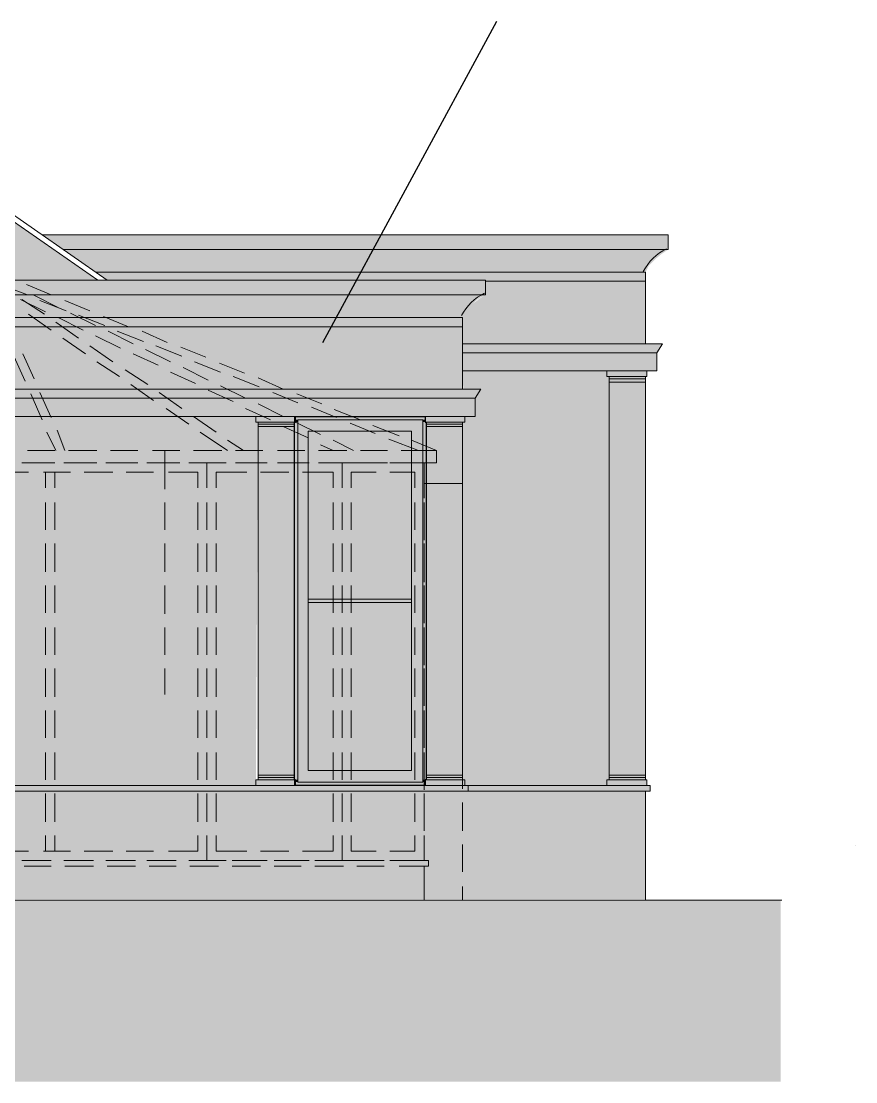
# Model space of a CAD drawing. Header units: millimetres. Extents: x -5841 to 140562, y 1006 to 102310.
# Drawn here: x 55586 to 60167, y 82132 to 87958 of the extents above; entities that cross this region are included whole.
import ezdxf

# ---------------------------------------------------------------- set-up
doc = ezdxf.new("R2010")
doc.units = ezdxf.units.MM
doc.header["$LTSCALE"] = 10
doc.layers.add('PDF17_0', color=7, linetype='Continuous')
doc.layers.add('PDF17_KD - WALL - LOADBEARING', color=252, linetype='Continuous', true_color=0x939598)

msp = doc.modelspace()

# ---------------------------------------------------------------- linework, layer by layer
at = {"layer": 'PDF17_0', "lineweight": 25}
for points in [[(57241.8, 86192.8), (58196.1, 87957.9)], [(57085.9, 85756.2), (57092.1, 85756.2), (57092.1, 85787.4), (57803.2, 85787.4), (57803.2, 85756.2), (57809.4, 85756.2), (57809.4, 83791.5), (57803.2, 83791.5), (57803.2, 83760.3), (57092.1, 83760.3), (57092.1, 83791.5), (57085.9, 83791.5), (57085.9, 85756.2), (57092.1, 85756.2)]]:
    msp.add_lwpolyline(points, dxfattribs=at)
at = {"layer": 'PDF17_0', "lineweight": 0}
for points in [[(54915.4, 86535.9), (55458, 86916.3), (56006.9, 86535.9)], [(55701.2, 86785.3), (59138, 86785.3)], [(55819.7, 86704.3), (59138, 86704.3)], [(55994.4, 86579.5), (59013.2, 86579.5)], [(58133.8, 86535.9), (52333.1, 86535.9)], [(58133.8, 86529.6), (59013.2, 86529.6)], [(58133.8, 86454.8), (52314.4, 86454.8)], [(58009, 86330), (52308.2, 86330)], [(58009, 86280.1), (52308.2, 86280.1)], [(58009, 86186.6), (59106.8, 86186.6)], [(58009, 86136.7), (59075.6, 86136.7)], [(58009, 86036.9), (59075.6, 86036.9)], [(58108.8, 85937.1), (52308.2, 85937.1)], [(58813.6, 85980.7), (58813.6, 83791.5), (58813.6, 85756.2)], [(59013.2, 85974.5), (59013.2, 83791.5), (59013.2, 85756.2)], [(58077.6, 85887.2), (52308.2, 85887.2)], [(58077.6, 85787.4), (52308.2, 85787.4)], [(57085.9, 85787.4), (57085.9, 83760.3)], [(57085.9, 85768.7), (57085.9, 83779)], [(57085.9, 83791.5), (57085.9, 85756.2)], [(57104.6, 85768.7), (57104.6, 83779)], [(52308.2, 83760.3), (59038.2, 83760.3)], [(52308.2, 83729.1), (59038.2, 83729.1)], [(59013.2, 83130.3), (59013.2, 83729.1)], [(60167.1, 83429.7), (60167.1, 83429.7)], [(52925.7, 83130.3), (37819.1, 83130.3), (59761.7, 83130.3)]]:
    msp.add_lwpolyline(points, dxfattribs=at)
for points in [[(59138, 86785.3), (59138, 86704.3)], [(59013.2, 86579.5), (59013.2, 86186.6)], [(58133.8, 86535.9), (58133.8, 86454.8)], [(58009, 86330), (58009, 85937.1)], [(59106.8, 86186.6), (59075.6, 86136.7), (59075.6, 86036.9), (59075.6, 86136.7)], [(58801.1, 86005.7), (59019.4, 86005.7), (59019.4, 86036.9), (58801.1, 86036.9)], [(58801.1, 86005.7), (59019.4, 86005.7), (59019.4, 86036.9), (58801.1, 86036.9)], [(58813.6, 85993.2), (59013.2, 85993.2), (59013.2, 86005.7), (58813.6, 86005.7)], [(58813.6, 85993.2), (59013.2, 85993.2), (59013.2, 86005.7), (58813.6, 86005.7)], [(58813.6, 85974.5), (59013.2, 85974.5), (59013.2, 85993.2), (58813.6, 85993.2)], [(58813.6, 85974.5), (59013.2, 85974.5), (59013.2, 85993.2), (58813.6, 85993.2)], [(58108.8, 85937.1), (58077.6, 85887.2), (58077.6, 85787.4), (58077.6, 85887.2)], [(56873.8, 85756.2), (57092.1, 85756.2), (57092.1, 85787.4), (56873.8, 85787.4)], [(56873.8, 85756.2), (57092.1, 85756.2), (57092.1, 85787.4), (56873.8, 85787.4)], [(56886.3, 85756.2), (56886.3, 83791.5)], [(56886.3, 85743.7), (57085.9, 85743.7), (57085.9, 85756.2), (56886.3, 85756.2)], [(56886.3, 85743.7), (57085.9, 85743.7), (57085.9, 85756.2), (56886.3, 85756.2)], [(57104.6, 83779), (57790.7, 83779), (57790.7, 85768.7), (57104.6, 85768.7)], [(57104.6, 83779), (57790.7, 83779), (57790.7, 85768.7), (57104.6, 85768.7)], [(57803.2, 85756.2), (58021.5, 85756.2), (58021.5, 85787.4), (57803.2, 85787.4)], [(57803.2, 85756.2), (58021.5, 85756.2), (58021.5, 85787.4), (57803.2, 85787.4)], [(57809.4, 85756.2), (57809.4, 83791.5)], [(57809.4, 85743.7), (58009, 85743.7), (58009, 85756.2), (57809.4, 85756.2)], [(57809.4, 85743.7), (58009, 85743.7), (58009, 85756.2), (57809.4, 85756.2)], [(58009, 85756.2), (58009, 83791.5)], [(56886.3, 85731.3), (57085.9, 85731.3), (57085.9, 85743.7), (56886.3, 85743.7)], [(56886.3, 85731.3), (57085.9, 85731.3), (57085.9, 85743.7), (56886.3, 85743.7)], [(57160.8, 83841.4), (57728.3, 83841.4), (57728.3, 85706.3), (57160.8, 85706.3)], [(57160.8, 83841.4), (57728.3, 83841.4), (57728.3, 85706.3), (57160.8, 85706.3)], [(57809.4, 85731.3), (58009, 85731.3), (58009, 85743.7), (57809.4, 85743.7)], [(57809.4, 85731.3), (58009, 85731.3), (58009, 85743.7), (57809.4, 85743.7)], [(57160.8, 84783.2), (57728.3, 84783.2)], [(57160.8, 84764.5), (57728.3, 84764.5)], [(56873.8, 83791.5), (57092.1, 83791.5), (57092.1, 83760.3), (56873.8, 83760.3)], [(56873.8, 83791.5), (57092.1, 83791.5), (57092.1, 83760.3), (56873.8, 83760.3)], [(56886.3, 83816.4), (57085.9, 83816.4), (57085.9, 83803.9), (56886.3, 83803.9)], [(56886.3, 83816.4), (57085.9, 83816.4), (57085.9, 83803.9), (56886.3, 83803.9)], [(56886.3, 83803.9), (57085.9, 83803.9), (57085.9, 83791.5), (56886.3, 83791.5)], [(56886.3, 83803.9), (57085.9, 83803.9), (57085.9, 83791.5), (56886.3, 83791.5)], [(57803.2, 83791.5), (58021.5, 83791.5), (58021.5, 83760.3), (57803.2, 83760.3)], [(57803.2, 83791.5), (58021.5, 83791.5), (58021.5, 83760.3), (57803.2, 83760.3)], [(57809.4, 83816.4), (58009, 83816.4), (58009, 83803.9), (57809.4, 83803.9)], [(57809.4, 83816.4), (58009, 83816.4), (58009, 83803.9), (57809.4, 83803.9)], [(57809.4, 83803.9), (58009, 83803.9), (58009, 83791.5), (57809.4, 83791.5)], [(57809.4, 83803.9), (58009, 83803.9), (58009, 83791.5), (57809.4, 83791.5)], [(58801.1, 83791.5), (59019.4, 83791.5), (59019.4, 83760.3), (58801.1, 83760.3)], [(58801.1, 83791.5), (59019.4, 83791.5), (59019.4, 83760.3), (58801.1, 83760.3)], [(58813.6, 83816.4), (59013.2, 83816.4), (59013.2, 83803.9), (58813.6, 83803.9)], [(58813.6, 83816.4), (59013.2, 83816.4), (59013.2, 83803.9), (58813.6, 83803.9)], [(58813.6, 83803.9), (59013.2, 83803.9), (59013.2, 83791.5), (58813.6, 83791.5)], [(58813.6, 83803.9), (59013.2, 83803.9), (59013.2, 83791.5), (58813.6, 83791.5)], [(58040.2, 83760.3), (58040.2, 83729.1)], [(59038.2, 83760.3), (59038.2, 83729.1)]]:
    msp.add_lwpolyline(points, close=True, dxfattribs=at)
for points in [[(59127.8, 86708.2, 0.157092), (59000.6, 86583.9, -0.157092)], [(58129.8, 86464.9, 0.157092), (58002.6, 86340.7, -0.157092)]]:
    msp.add_lwpolyline(points, format="xyb", close=True, dxfattribs=at)
at = {"layer": 'PDF17_0', "color": 252, "lineweight": 0, "true_color": 0x939598}
for points in [[(55451.8, 86517.1), (55620.2, 86454.8)], [(55613.9, 86510.9), (55751.1, 86454.8)], [(55651.3, 86454.8), (55788.6, 86386.2)], [(55582.7, 86429.8), (55720, 86361.2)], [(55589, 86429.8), (55713.7, 86348.7)], [(55688.8, 86423.6), (55832.2, 86367.5)], [(55826, 86423.6), (55963.2, 86367.5)], [(55626.4, 86348.7), (55751.1, 86261.4)], [(55857.2, 86355), (55994.4, 86286.4)], [(55900.8, 86342.5), (56044.3, 86286.4)], [(56038.1, 86336.3), (56175.3, 86280.1)], [(55776.1, 86305.1), (55900.8, 86217.8)], [(55788.6, 86330), (55925.8, 86261.4)], [(55994.4, 86230.2), (56131.6, 86161.6)], [(56063, 86255.2), (56200.2, 86186.6)], [(56112.9, 86255.2), (56256.4, 86199)], [(56250.1, 86255.2), (56387.3, 86192.8)], [(55813.5, 86217.8), (55938.3, 86130.4)], [(55963.2, 86174.1), (56087.9, 86086.8)], [(56325, 86174.1), (56468.4, 86118)], [(56462.2, 86167.9), (56599.4, 86111.7)], [(55607.7, 85980.7), (55545.3, 86118)], [(55657.6, 85993.2), (55595.2, 86130.4)], [(56200.2, 86130.4), (56337.4, 86068.1)], [(56268.8, 86155.4), (56406, 86086.8)], [(56000.6, 86086.8), (56125.4, 86005.7)], [(56474.7, 86055.6), (56611.9, 85987)], [(56537, 86086.8), (56680.5, 86030.6)], [(56674.2, 86080.5), (56811.5, 86024.4)], [(56156.6, 86043.1), (56281.3, 85962)], [(56406, 86030.6), (56543.3, 85968.3)], [(56749.1, 86005.7), (56892.6, 85949.6)], [(56886.3, 85999.5), (57023.5, 85937.1)], [(56187.7, 85962), (56312.5, 85874.7)], [(56611.9, 85930.8), (56749.1, 85868.5)], [(56680.5, 85955.8), (56817.7, 85887.2)], [(55701.2, 85768.7), (55638.9, 85912.1)], [(55751.1, 85781.2), (55688.8, 85918.4)], [(56343.7, 85918.4), (56468.4, 85831)], [(56967.4, 85918.4), (57104.6, 85862.2)], [(57098.4, 85912.1), (57235.6, 85856)], [(56381.1, 85831), (56505.8, 85743.7)], [(56817.7, 85831), (56954.9, 85768.7)], [(56886.3, 85856), (57023.5, 85787.4)], [(57179.5, 85837.3), (57316.7, 85781.2)], [(57304.2, 85824.8), (57447.7, 85768.7)], [(56530.8, 85787.4), (56655.5, 85700.1)], [(57092.1, 85756.2), (57229.4, 85687.6)], [(55776.1, 85600.3), (55726.2, 85700.1)], [(55826, 85600.3), (55782.3, 85712.5)], [(56568.2, 85700.1), (56717.9, 85600.3)], [(57023.5, 85731.3), (57160.8, 85668.9)], [(57391.5, 85750), (57528.8, 85693.8)], [(57516.3, 85737.5), (57659.7, 85681.4)], [(56717.9, 85656.4), (56805.2, 85600.3)], [(57298, 85656.4), (57410.2, 85600.3)], [(57603.6, 85662.6), (57765.8, 85600.3)], [(57728.3, 85656.4), (57865.6, 85600.3)], [(55769.9, 85600.3), (55620.2, 85600.3)], [(56000.6, 85600.3), (55844.7, 85600.3)], [(56225.2, 85600.3), (56075.5, 85600.3)], [(56455.9, 85600.3), (56306.3, 85600.3)], [(56374.9, 85531.7), (56374.9, 85600.3), (56374.9, 85531.7), (56374.9, 85388.2)], [(56686.7, 85600.3), (56530.8, 85600.3)], [(56911.3, 85600.3), (56761.6, 85600.3)], [(57142, 85600.3), (56992.3, 85600.3)], [(57372.8, 85600.3), (57216.9, 85600.3)], [(57229.4, 85631.5), (57298, 85600.3)], [(57597.4, 85600.3), (57447.7, 85600.3)], [(57797, 85531.7), (57865.6, 85531.7), (57865.6, 85600.3), (57797, 85600.3), (57672.2, 85600.3)], [(55589, 85531.7), (55744.9, 85531.7)], [(55769.9, 85531.7), (55620.2, 85531.7)], [(55819.7, 85531.7), (55969.4, 85531.7)], [(56000.6, 85531.7), (55844.7, 85531.7)], [(56050.5, 85531.7), (56200.2, 85531.7)], [(56225.2, 85531.7), (56075.5, 85531.7)], [(56275.1, 85531.7), (56431, 85531.7)], [(56455.9, 85531.7), (56306.3, 85531.7)], [(56505.8, 85531.7), (56605.6, 85531.7), (56605.6, 85394.4), (56605.6, 85531.7), (56711.7, 85531.7)], [(56686.7, 85531.7), (56530.8, 85531.7)], [(56911.3, 85531.7), (56761.6, 85531.7)], [(56786.5, 85531.7), (56936.2, 85531.7)], [(57142, 85531.7), (56992.3, 85531.7)], [(57011.1, 85531.7), (57167, 85531.7)], [(57372.8, 85531.7), (57216.9, 85531.7)], [(57241.8, 85531.7), (57347.9, 85531.7), (57347.9, 85394.4), (57347.9, 85531.7), (57535, 85531.7)], [(57597.4, 85531.7), (57447.7, 85531.7)], [(57672.2, 85531.7), (57797, 85531.7), (57797, 85394.4), (57797, 85531.7), (57609.8, 85531.7)], [(55476.7, 85481.8), (55626.4, 85481.8)], [(55707.5, 85481.8), (55857.2, 85481.8)], [(55720, 85394.4), (55720, 85481.8)], [(55769.9, 85394.4), (55769.9, 85481.8)], [(55932, 85481.8), (56087.9, 85481.8)], [(56162.8, 85481.8), (56312.5, 85481.8)], [(56393.6, 85481.8), (56555.7, 85481.8), (56555.7, 85394.4)], [(56655.5, 85394.4), (56655.5, 85481.8), (56823.9, 85481.8)], [(56898.8, 85481.8), (57054.7, 85481.8)], [(57129.6, 85481.8), (57298, 85481.8), (57298, 85394.4)], [(57397.8, 85394.4), (57397.8, 85481.8), (57535, 85481.8)], [(57609.8, 85481.8), (57747.1, 85481.8), (57747.1, 85394.4)], [(58009, 85338.3), (58009, 85419.4), (57797, 85419.4), (57797, 85338.3)], [(55720, 85163.7), (55720, 85313.4)], [(55769.9, 85163.7), (55769.9, 85313.4)], [(56374.9, 85313.4), (56374.9, 85163.7)], [(56555.7, 85313.4), (56555.7, 85163.7)], [(56655.5, 85163.7), (56655.5, 85313.4)], [(57298, 85313.4), (57298, 85163.7)], [(57397.8, 85163.7), (57397.8, 85313.4)], [(57747.1, 85313.4), (57747.1, 85163.7)], [(57797, 85263.5), (57797, 85107.5)], [(58009, 85263.5), (58009, 85113.8)], [(55720, 84932.9), (55720, 85088.8)], [(55769.9, 84932.9), (55769.9, 85088.8)], [(56374.9, 85088.8), (56374.9, 84932.9)], [(56555.7, 85088.8), (56555.7, 84932.9)], [(56655.5, 84932.9), (56655.5, 85088.8)], [(57298, 85088.8), (57298, 84932.9)], [(57397.8, 84932.9), (57397.8, 85088.8)], [(57747.1, 85088.8), (57747.1, 84932.9)], [(57797, 85032.7), (57797, 84876.8)], [(58009, 85038.9), (58009, 84883)], [(55720, 84708.3), (55720, 84858)], [(55769.9, 84708.3), (55769.9, 84858)], [(56374.9, 84858), (56374.9, 84702.1)], [(56555.7, 84858), (56555.7, 84708.3)], [(56655.5, 84708.3), (56655.5, 84858)], [(57298, 84858), (57298, 84708.3)], [(57397.8, 84708.3), (57397.8, 84858)], [(57747.1, 84858), (57747.1, 84708.3)], [(57797, 84801.9), (57797, 84652.2)], [(58009, 84808.1), (58009, 84658.5)], [(55720, 84477.6), (55720, 84627.3)], [(55769.9, 84477.6), (55769.9, 84627.3)], [(56374.9, 84627.3), (56374.9, 84477.6)], [(56555.7, 84627.3), (56555.7, 84477.6)], [(56655.5, 84477.6), (56655.5, 84627.3)], [(57298, 84627.3), (57298, 84477.6)], [(57397.8, 84477.6), (57397.8, 84627.3)], [(57747.1, 84627.3), (57747.1, 84477.6)], [(57797, 84577.4), (57797, 84421.4)], [(58009, 84577.4), (58009, 84427.7)], [(55720, 84246.8), (55720, 84402.7)], [(55769.9, 84246.8), (55769.9, 84402.7)], [(56374.9, 84402.7), (56374.9, 84259.3)], [(56555.7, 84402.7), (56555.7, 84246.8)], [(56655.5, 84246.8), (56655.5, 84402.7)], [(57298, 84402.7), (57298, 84246.8)], [(57397.8, 84246.8), (57397.8, 84402.7)], [(57747.1, 84402.7), (57747.1, 84246.8)], [(57797, 84346.6), (57797, 84196.9)], [(58009, 84352.8), (58009, 84196.9)], [(55720, 84022.3), (55720, 84171.9)], [(55769.9, 84022.3), (55769.9, 84171.9)], [(56555.7, 84171.9), (56555.7, 84022.3)], [(56655.5, 84022.3), (56655.5, 84171.9)], [(57298, 84171.9), (57298, 84022.3)], [(57397.8, 84022.3), (57397.8, 84171.9)], [(57747.1, 84171.9), (57747.1, 84022.3)], [(58009, 84122), (58009, 83972.4)], [(57797, 84115.8), (57797, 83966.1)], [(55720, 83791.5), (55720, 83941.2)], [(55769.9, 83791.5), (55769.9, 83941.2)], [(56555.7, 83941.2), (56555.7, 83791.5)], [(56655.5, 83791.5), (56655.5, 83941.2)], [(57298, 83941.2), (57298, 83791.5)], [(57397.8, 83791.5), (57397.8, 83941.2)], [(57747.1, 83941.2), (57747.1, 83791.5)], [(57797, 83891.3), (57797, 83735.3)], [(58009, 83891.3), (58009, 83741.6)], [(55720, 83560.7), (55720, 83716.6)], [(55769.9, 83560.7), (55769.9, 83716.6)], [(56555.7, 83716.6), (56555.7, 83560.7)], [(56655.5, 83560.7), (56655.5, 83716.6)], [(57298, 83716.6), (57298, 83560.7)], [(57397.8, 83560.7), (57397.8, 83716.6)], [(57747.1, 83716.6), (57747.1, 83560.7)], [(57797, 83660.5), (57797, 83510.8)], [(58009, 83666.7), (58009, 83510.8)], [(55720, 83398.5), (55720, 83485.9)], [(55769.9, 83398.5), (55769.9, 83485.9)], [(56555.7, 83485.9), (56555.7, 83398.5), (56393.6, 83398.5)], [(56711.7, 83348.6), (56605.6, 83348.6), (56605.6, 83485.9), (56605.6, 83348.6), (56505.8, 83348.6)], [(56823.9, 83398.5), (56655.5, 83398.5), (56655.5, 83485.9)], [(57298, 83485.9), (57298, 83398.5), (57129.6, 83398.5)], [(57535, 83348.6), (57347.9, 83348.6), (57347.9, 83485.9), (57347.9, 83348.6), (57241.8, 83348.6)], [(57535, 83398.5), (57397.8, 83398.5), (57397.8, 83485.9)], [(57797, 83429.7), (57797, 83348.6), (57797, 83485.9), (57797, 83348.6), (57609.8, 83348.6)], [(57747.1, 83485.9), (57747.1, 83398.5), (57609.8, 83398.5)], [(58009, 83436), (58009, 83286.3)], [(55626.4, 83398.5), (55476.7, 83398.5)], [(55857.2, 83398.5), (55707.5, 83398.5)], [(56087.9, 83398.5), (55932, 83398.5)], [(56312.5, 83398.5), (56162.8, 83398.5)], [(57054.7, 83398.5), (56898.8, 83398.5)], [(55744.9, 83348.6), (55589, 83348.6)], [(55601.4, 83317.4), (55751.1, 83317.4)], [(55969.4, 83348.6), (55819.7, 83348.6)], [(55826, 83317.4), (55981.9, 83317.4)], [(56200.2, 83348.6), (56050.5, 83348.6)], [(56056.8, 83317.4), (56212.7, 83317.4)], [(56431, 83348.6), (56275.1, 83348.6)], [(56287.5, 83317.4), (56437.2, 83317.4)], [(56512.1, 83317.4), (56668, 83317.4)], [(56742.9, 83317.4), (56898.8, 83317.4)], [(56936.2, 83348.6), (56786.5, 83348.6)], [(56973.6, 83317.4), (57123.3, 83317.4)], [(57167, 83348.6), (57011.1, 83348.6)], [(57198.2, 83317.4), (57354.1, 83317.4)], [(57429, 83317.4), (57578.6, 83317.4)], [(57659.7, 83317.4), (57790.7, 83317.4), (57821.9, 83317.4), (57821.9, 83348.6), (57790.7, 83348.6)], [(58009, 83205.2), (58009, 83130.3)]]:
    msp.add_lwpolyline(points, dxfattribs=at)
for points in [[(59013.2, 85600.3), (59013.2, 85531.7), (59013.2, 85388.2), (59013.2, 85531.7)], [(58009, 85388.2), (58009, 85531.7)], [(56605.6, 85313.4), (56605.6, 85163.7)], [(57347.9, 85163.7), (57347.9, 85313.4)], [(57797, 85163.7), (57797, 85313.4)], [(58009, 85163.7), (58009, 85313.4)], [(59013.2, 85163.7), (59013.2, 85313.4)], [(56605.6, 85088.8), (56605.6, 84932.9)], [(57347.9, 84932.9), (57347.9, 85088.8)], [(57797, 84932.9), (57797, 85088.8)], [(58009, 84932.9), (58009, 85088.8)], [(59013.2, 84932.9), (59013.2, 85088.8)], [(56605.6, 84858), (56605.6, 84708.3)], [(57347.9, 84708.3), (57347.9, 84858)], [(57797, 84708.3), (57797, 84858)], [(58009, 84702.1), (58009, 84858)], [(59013.2, 84702.1), (59013.2, 84858)], [(56605.6, 84627.3), (56605.6, 84477.6)], [(57347.9, 84477.6), (57347.9, 84627.3)], [(57797, 84477.6), (57797, 84627.3)], [(58009, 84477.6), (58009, 84627.3)], [(59013.2, 84477.6), (59013.2, 84627.3)], [(56605.6, 84402.7), (56605.6, 84246.8)], [(57347.9, 84246.8), (57347.9, 84402.7)], [(57797, 84246.8), (57797, 84402.7)], [(58009, 84259.3), (58009, 84402.7)], [(59013.2, 84259.3), (59013.2, 84402.7)], [(56605.6, 84171.9), (56605.6, 84022.3)], [(57347.9, 84022.3), (57347.9, 84171.9)], [(57797, 84022.3), (57797, 84171.9)], [(56605.6, 83941.2), (56605.6, 83791.5)], [(57347.9, 83791.5), (57347.9, 83941.2)], [(57797, 83791.5), (57797, 83941.2)], [(56605.6, 83716.6), (56605.6, 83560.7)], [(57347.9, 83560.7), (57347.9, 83716.6)], [(57797, 83560.7), (57797, 83716.6)], [(55751.1, 83348.6), (55601.4, 83348.6)], [(55981.9, 83348.6), (55826, 83348.6)], [(56212.7, 83348.6), (56056.8, 83348.6)], [(56437.2, 83348.6), (56287.5, 83348.6)], [(56668, 83348.6), (56512.1, 83348.6)], [(56898.8, 83348.6), (56742.9, 83348.6)], [(57123.3, 83348.6), (56973.6, 83348.6)], [(57354.1, 83348.6), (57198.2, 83348.6)], [(57578.6, 83348.6), (57429, 83348.6)], [(57790.7, 83348.6), (57659.7, 83348.6)], [(57797, 83130.3), (57797, 83317.4)]]:
    msp.add_lwpolyline(points, close=True, dxfattribs=at)
at = {"layer": 'PDF17_0', "color": 7, "true_color": 0xededee, "transparency": 33554559}
for points in [[(57559.9, 86785.3), (55701.2, 86785.3), (57516.3, 86704.3)], [(55701.2, 86785.3), (57516.3, 86704.3), (55819.7, 86704.3)], [(57559.9, 86785.3), (59138, 86704.3), (57516.3, 86704.3)], [(59138, 86785.3), (57559.9, 86785.3), (59138, 86704.3)], [(57516.3, 86704.3), (55819.7, 86704.3), (57447.7, 86579.5)], [(55819.7, 86704.3), (57447.7, 86579.5), (55994.4, 86579.5)], [(57516.3, 86704.3), (59100.5, 86679.3), (57503.8, 86679.3)], [(59138, 86704.3), (57516.3, 86704.3), (59100.5, 86679.3)], [(57491.3, 86648.1), (59031.9, 86616.9), (57472.6, 86616.9)], [(57503.8, 86679.3), (59063.1, 86648.1), (57491.3, 86648.1)], [(59063.1, 86648.1), (57491.3, 86648.1), (59031.9, 86616.9)], [(59100.5, 86679.3), (57503.8, 86679.3), (59063.1, 86648.1)], [(57447.7, 86579.5), (55994.4, 86579.5), (57429, 86535.9)], [(55994.4, 86579.5), (57429, 86535.9), (56056.8, 86535.9)], [(57447.7, 86579.5), (59013.2, 86535.9), (57429, 86535.9)], [(57472.6, 86616.9), (59013.2, 86579.5), (57447.7, 86579.5)], [(59013.2, 86579.5), (57447.7, 86579.5), (59013.2, 86535.9)], [(59031.9, 86616.9), (57472.6, 86616.9), (59013.2, 86579.5)], [(52333.1, 86517.1), (58133.8, 86473.5), (52326.9, 86473.5)], [(58133.8, 86535.9), (52333.1, 86535.9), (58133.8, 86517.1)], [(52333.1, 86535.9), (58133.8, 86517.1), (52333.1, 86517.1)], [(58133.8, 86517.1), (52333.1, 86517.1), (58133.8, 86473.5)], [(59013.2, 86535.9), (58133.8, 86535.9), (59013.2, 86529.6)], [(58133.8, 86535.9), (59013.2, 86529.6), (58133.8, 86529.6)], [(59013.2, 86529.6), (58133.8, 86529.6), (59013.2, 86454.8)], [(58133.8, 86529.6), (59013.2, 86454.8), (58133.8, 86454.8)], [(58133.8, 86473.5), (52314.4, 86473.5), (58133.8, 86454.8)], [(52314.4, 86473.5), (58133.8, 86454.8), (52314.4, 86454.8)], [(58133.8, 86454.8), (52314.4, 86454.8), (58090.1, 86429.8)], [(52314.4, 86454.8), (58090.1, 86429.8), (52314.4, 86429.8)], [(58133.8, 86454.8), (59013.2, 86429.8), (58096.3, 86429.8)], [(59013.2, 86454.8), (58133.8, 86454.8), (59013.2, 86429.8)], [(58090.1, 86429.8), (52314.4, 86429.8), (58065.2, 86404.9)], [(52314.4, 86429.8), (58065.2, 86404.9), (52314.4, 86404.9)], [(58065.2, 86404.9), (52314.4, 86404.9), (58046.4, 86379.9)], [(52314.4, 86404.9), (58046.4, 86379.9), (52314.4, 86379.9)], [(58065.2, 86404.9), (59013.2, 86367.5), (58034, 86367.5)], [(58096.3, 86429.8), (59013.2, 86404.9), (58065.2, 86404.9)], [(59013.2, 86404.9), (58065.2, 86404.9), (59013.2, 86367.5)], [(59013.2, 86429.8), (58096.3, 86429.8), (59013.2, 86404.9)], [(52314.4, 86379.9), (58009, 86330), (52308.2, 86330)], [(58046.4, 86379.9), (52314.4, 86379.9), (58009, 86330)], [(58034, 86367.5), (59013.2, 86330), (58009, 86330)], [(59013.2, 86367.5), (58034, 86367.5), (59013.2, 86330)], [(58009, 86330), (52308.2, 86330), (58009, 85937.1)], [(52308.2, 86330), (58009, 85937.1), (52308.2, 85937.1)], [(59013.2, 86330), (58009, 86330), (59013.2, 86186.6)], [(58009, 86330), (59013.2, 86186.6), (58009, 86186.6)], [(59106.8, 86186.6), (58009, 86186.6), (59075.6, 86136.7)], [(58009, 86186.6), (59075.6, 86136.7), (58009, 86136.7)], [(59075.6, 86136.7), (58009, 86136.7), (59075.6, 86036.9)], [(58009, 86136.7), (59075.6, 86036.9), (58009, 86036.9)], [(58801.1, 86036.9), (58009, 86036.9), (58801.1, 86005.7)], [(58009, 86036.9), (58801.1, 86005.7), (58009, 86005.7)], [(58813.6, 86005.7), (58009, 86005.7), (58813.6, 85787.4)], [(58009, 86005.7), (58813.6, 85787.4), (58021.5, 85787.4)], [(58108.8, 85937.1), (52308.2, 85937.1), (58077.6, 85887.2)], [(52308.2, 85937.1), (58077.6, 85887.2), (52308.2, 85887.2)], [(58077.6, 85887.2), (52308.2, 85887.2), (58077.6, 85787.4)], [(52308.2, 85887.2), (58077.6, 85787.4), (52308.2, 85787.4)], [(54042.1, 85756.2), (56873.8, 83791.5), (54035.9, 83791.5)], [(56873.8, 85787.4), (54042.1, 85787.4), (56873.8, 85756.2)], [(54042.1, 85787.4), (56873.8, 85756.2), (54042.1, 85756.2)], [(56886.3, 85756.2), (54042.1, 85756.2), (56873.8, 83791.5)], [(58813.6, 85756.2), (58009, 85756.2), (58813.6, 85743.7)], [(58009, 85756.2), (58813.6, 85743.7), (58009, 85743.7)], [(58813.6, 85787.4), (58021.5, 85787.4), (58813.6, 85756.2)], [(58021.5, 85787.4), (58813.6, 85756.2), (58021.5, 85756.2)], [(58813.6, 85743.7), (58009, 85743.7), (58813.6, 85731.3)], [(58009, 85743.7), (58813.6, 85731.3), (58009, 85731.3)], [(58813.6, 85731.3), (58009, 85731.3), (58813.6, 83816.4)], [(58009, 85731.3), (58813.6, 83816.4), (58009, 83816.4)], [(56873.8, 83791.5), (54042.1, 83791.5), (56873.8, 83760.3)], [(54042.1, 83791.5), (56873.8, 83760.3), (54042.1, 83760.3)], [(58813.6, 83816.4), (58009, 83816.4), (58813.6, 83803.9)], [(58009, 83816.4), (58813.6, 83803.9), (58009, 83803.9)], [(58813.6, 83803.9), (58009, 83803.9), (58813.6, 83791.5)], [(58009, 83803.9), (58813.6, 83791.5), (58009, 83791.5)], [(58801.1, 83791.5), (58021.5, 83791.5), (58801.1, 83760.3)], [(58021.5, 83791.5), (58801.1, 83760.3), (58021.5, 83760.3)], [(59013.2, 83729.1), (52308.2, 83729.1), (59013.2, 83136.6)], [(52308.2, 83729.1), (59013.2, 83136.6), (52308.2, 83136.6)]]:
    msp.add_solid(points, dxfattribs=at)
at = {"layer": 'PDF17_0', "color": 253, "true_color": 0xc0ab87, "transparency": 33554559}
for points in [[(59019.4, 86036.9), (58801.1, 86036.9), (59019.4, 86005.7)], [(58801.1, 86036.9), (59019.4, 86005.7), (58801.1, 86005.7)], [(59013.2, 86005.7), (58813.6, 86005.7), (59013.2, 83791.5)], [(58813.6, 86005.7), (59013.2, 83791.5), (58813.6, 83791.5)], [(57092.1, 85787.4), (56873.8, 85787.4), (57092.1, 85756.2)], [(56873.8, 85787.4), (57092.1, 85756.2), (56873.8, 85756.2)], [(57085.9, 85756.2), (56886.3, 85756.2), (57085.9, 83791.5)], [(56886.3, 85756.2), (57085.9, 83791.5), (56886.3, 83791.5)], [(57104.6, 85756.2), (57085.9, 85756.2), (57104.6, 83791.5)], [(57085.9, 85756.2), (57104.6, 83791.5), (57085.9, 83791.5)], [(57803.2, 85787.4), (57092.1, 85787.4), (57803.2, 85768.7)], [(57092.1, 85787.4), (57803.2, 85768.7), (57092.1, 85768.7)], [(57104.6, 85768.7), (57092.1, 85768.7), (57104.6, 85756.2)], [(57092.1, 85768.7), (57104.6, 85756.2), (57092.1, 85756.2)], [(57790.7, 85768.7), (57104.6, 85768.7), (57790.7, 85706.3)], [(57104.6, 85768.7), (57790.7, 85706.3), (57104.6, 85706.3)], [(57803.2, 85768.7), (57790.7, 85768.7), (57803.2, 85756.2)], [(57790.7, 85768.7), (57803.2, 85756.2), (57790.7, 85756.2)], [(57809.4, 85756.2), (57790.7, 85756.2), (57809.4, 83791.5)], [(57790.7, 85756.2), (57809.4, 83791.5), (57790.7, 83791.5)], [(58021.5, 85787.4), (57803.2, 85787.4), (58021.5, 85756.2)], [(57803.2, 85787.4), (58021.5, 85756.2), (57803.2, 85756.2)], [(58009, 85756.2), (57809.4, 85756.2), (58009, 83791.5)], [(57809.4, 85756.2), (58009, 83791.5), (57809.4, 83791.5)], [(57160.8, 85706.3), (57104.6, 85706.3), (57160.8, 83841.4)], [(57104.6, 85706.3), (57160.8, 83841.4), (57104.6, 83841.4)], [(57790.7, 85706.3), (57728.3, 85706.3), (57790.7, 83841.4)], [(57728.3, 85706.3), (57790.7, 83841.4), (57728.3, 83841.4)], [(57728.3, 84783.2), (57160.8, 84783.2), (57728.3, 84764.5)], [(57160.8, 84783.2), (57728.3, 84764.5), (57160.8, 84764.5)], [(57790.7, 83841.4), (57104.6, 83841.4), (57790.7, 83779)], [(57104.6, 83841.4), (57790.7, 83779), (57104.6, 83779)], [(57092.1, 83791.5), (56873.8, 83791.5), (57092.1, 83760.3)], [(56873.8, 83791.5), (57092.1, 83760.3), (56873.8, 83760.3)], [(57104.6, 83791.5), (57092.1, 83791.5), (57104.6, 83779)], [(57092.1, 83791.5), (57104.6, 83779), (57092.1, 83779)], [(57803.2, 83779), (57092.1, 83779), (57803.2, 83760.3)], [(57092.1, 83779), (57803.2, 83760.3), (57092.1, 83760.3)], [(57803.2, 83791.5), (57790.7, 83791.5), (57803.2, 83779)], [(57790.7, 83791.5), (57803.2, 83779), (57790.7, 83779)], [(58021.5, 83791.5), (57803.2, 83791.5), (58021.5, 83760.3)], [(57803.2, 83791.5), (58021.5, 83760.3), (57803.2, 83760.3)], [(59019.4, 83791.5), (58801.1, 83791.5), (59019.4, 83760.3)], [(58801.1, 83791.5), (59019.4, 83760.3), (58801.1, 83760.3)], [(59038.2, 83760.3), (52308.2, 83760.3), (59038.2, 83729.1)], [(52308.2, 83760.3), (59038.2, 83729.1), (52308.2, 83729.1)]]:
    msp.add_solid(points, dxfattribs=at)
at = {"layer": 'PDF17_KD - WALL - LOADBEARING', "color": 7, "lineweight": 0}
msp.add_lwpolyline([(54859.2, 86535.9), (55458, 86953.8), (56056.8, 86535.9)], dxfattribs=at)
at = {"layer": 'PDF17_KD - WALL - LOADBEARING', "color": 141, "true_color": 0xafdcf8, "transparency": 33554559}
for points in [[(56006.9, 86535.9), (55458, 86916.3), (55458, 86535.9)], [(57728.3, 85706.3), (57160.8, 85706.3), (57728.3, 84783.2)], [(57160.8, 85706.3), (57728.3, 84783.2), (57160.8, 84783.2)], [(57728.3, 84764.5), (57160.8, 84764.5), (57728.3, 83841.4)], [(57160.8, 84764.5), (57728.3, 83841.4), (57160.8, 83841.4)]]:
    msp.add_solid(points, dxfattribs=at)
at = {"layer": 'PDF17_KD - WALL - LOADBEARING', "color": 9, "true_color": 0xafd9aa, "transparency": 33554559}
for points in [[(59755.4, 83130.3), (37819.1, 83130.3), (59755.4, 82132.4)], [(37819.1, 83130.3), (59755.4, 82132.4), (37819.1, 82132.4)]]:
    msp.add_solid(points, dxfattribs=at)

doc.saveas('drawing.dxf')
